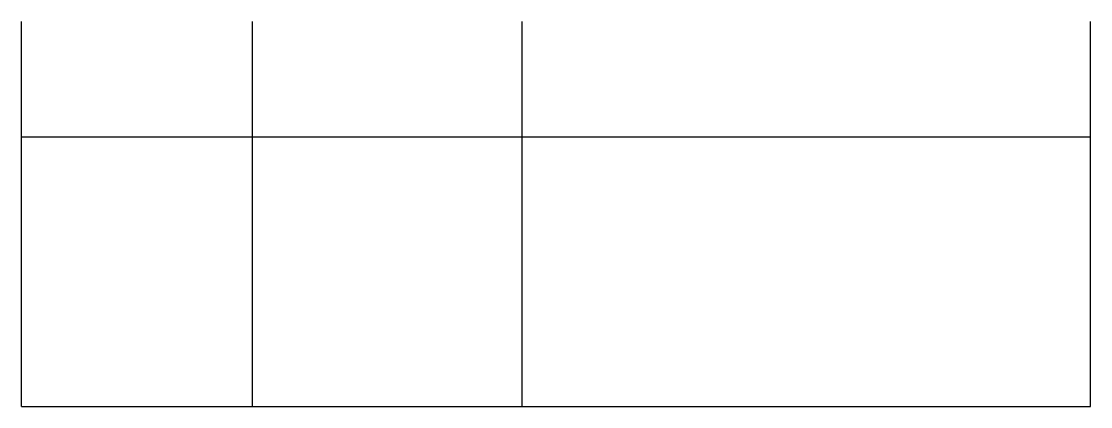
# Model space of a CAD drawing. Extents: x -189 to 279, y 9 to 246.
# Drawn here: x -45.45 to -35.04, y 242.64 to 246.39 of the extents above; entities that cross this region are included whole.
import ezdxf

# ---------------------------------------------------------------- set-up
doc = ezdxf.new("R2010")
doc.units = 0
doc.header["$LTSCALE"] = 3
doc.header["$MEASUREMENT"] = 0
doc.layers.add('COVER', color=3, linetype='CONTINUOUS')
doc.layers.add('FLG', color=2, linetype='CONTINUOUS')

msp = doc.modelspace()

# ---------------------------------------------------------------- linework, layer by layer
at = {"layer": 'COVER'}
for p, q in [((-43.19861, 242.64311), (-43.19861, 246.39311)), ((-40.57361, 242.64311), (-40.57361, 246.39311))]:
    msp.add_line(p, q, dxfattribs=at)
at = {"layer": 'FLG'}
for p, q in [((-45.44794, 242.64311), (-45.44794, 246.39311)), ((-35.04169, 242.64311), (-35.04169, 246.39311)), ((-45.44794, 245.26811), (-35.04169, 245.26811)), ((-45.44794, 242.64311), (-35.04169, 242.64311))]:
    msp.add_line(p, q, dxfattribs=at)

doc.saveas('drawing.dxf')
